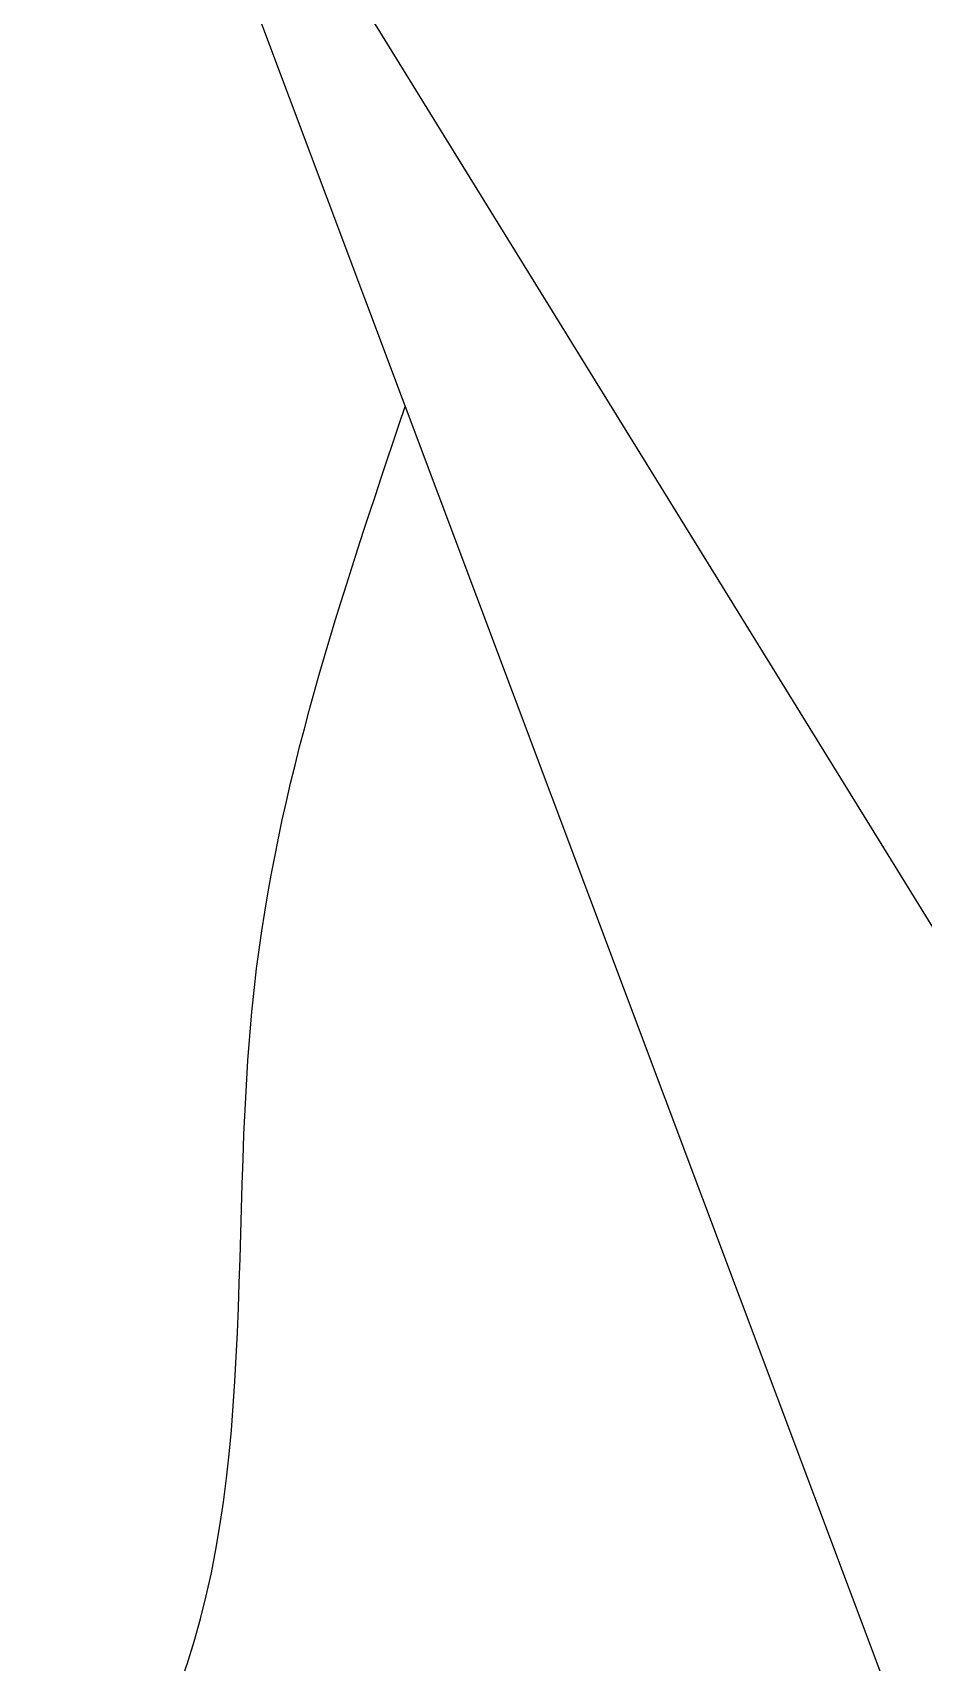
# Model space of a CAD drawing. Header units: millimetres. Extents: x 441061 to 442903, y 4515148 to 4515613.
# Drawn here: x 442459.197 to 442459.617, y 4515546.486 to 4515547.255 of the extents above; entities that cross this region are included whole.
import ezdxf

# ---------------------------------------------------------------- set-up
doc = ezdxf.new("R2010")
doc.units = ezdxf.units.MM
doc.linetypes.add('CONTINUA', pattern=[0])
doc.layers.add('01_piscinas', color=254, linetype='Continuous')

# ---------------------------------------------------------------- blocks, each defined once
blk = doc.blocks.new('A$C21391103')
at = {"layer": '01_piscinas'}
for p, q in [((151.2783, 86.3593, 0), (147.6622, 95.9923, 0)), ((148.1153, 94.7852, 0), (152.8884, 87.0496, 0))]:
    blk.add_line(p, q, dxfattribs=at)
for points in [[(190.3126, 94.6555, 0.016487), (186.4521, 94.3256, 0.014757), (179.0139, 93.2187, 0.006475), (173.2372, 91.9157, 0.008166), (166.0036, 90.06, 0.021654), (156.8841, 86.9453, 0.020322), (148.6004, 83.3147, 0.00713), (143.0416, 80.4542, 0.000222), (142.87, 80.3626), (141.5808, 79.6632), (140.2919, 78.9639, 0.002681), (138.2393, 77.8181), (131.3377, 73.999), (128.7227, 72.556), (120.8084, 68.1886), (115.8655, 65.4489), (102.6963, 58.1499), (102.5823, 58.0861), (113.3642, 40.0897)], [(190.3106, 94.5803, 0.016462), (186.461, 94.2511, 0.014755), (179.0282, 93.145, 0.006474), (173.2547, 91.8428, 0.008165), (166.024, 89.9878, 0.021653), (156.9114, 86.8754, 0.020322), (148.6335, 83.2474, 0.00713), (143.0769, 80.388, 0.000222), (142.9055, 80.2966), (141.6165, 79.5973), (140.3279, 78.8981, 0.002681), (138.276, 77.7527), (131.374, 73.9334), (128.7589, 72.4903), (120.8447, 68.1229), (115.9019, 65.3834), (102.7328, 58.0844), (102.6863, 58.0584), (113.4285, 40.1282)]]:
    blk.add_lwpolyline(points, format="xyb", dxfattribs=at)
blk.add_spline([(148.4518, 93.8886, 0), (147.5644, 93.3317, 0), (147.1745, 91.7658, 0), (142.4223, 90.9793), (141.9515, 88.1927), (144.2691, 84.7185), (148.361, 86.4918), (148.7523, 89.3771, 0), (149.3221, 91.5703, 0)], degree=3, dxfattribs=at)

msp = doc.modelspace()

# ---------------------------------------------------------------- block references
at = {"layer": '01_piscinas', "color": 6, "linetype": 'CONTINUA', "xscale": 0.125, "yscale": 0.125, "zscale": 0.125}
msp.add_blockref('A$C21391103', (442440.70759, 4515535.63213), dxfattribs=at)

doc.saveas('drawing.dxf')
